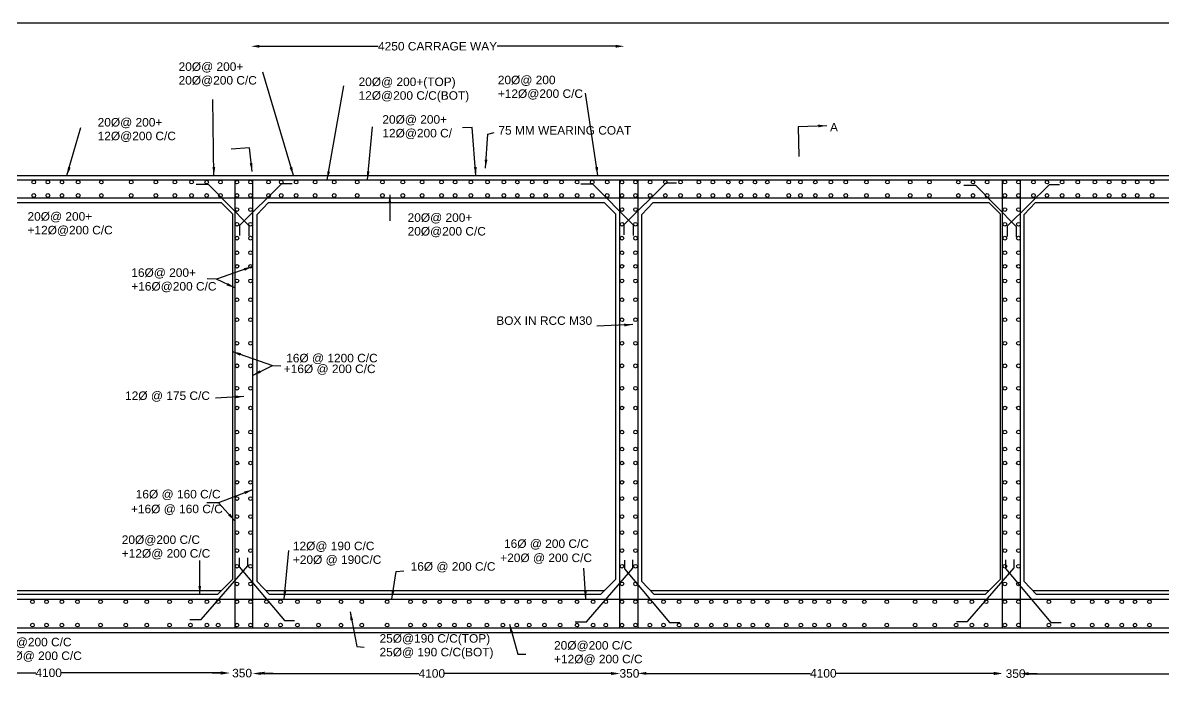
# Model space of a CAD drawing. Header units: millimetres. Extents: x 1802285 to 1820054, y 5576216 to 5591887.
# Drawn here: x 1806522 to 1813213, y 5587979 to 5591887 of the extents above; entities that cross this region are included whole.
import ezdxf

# ---------------------------------------------------------------- set-up
doc = ezdxf.new("R2010")
doc.units = ezdxf.units.MM
doc.header["$MEASUREMENT"] = 0
for name, color, linetype in [('DIMENSION', 7, 'Continuous'), ('DRAWING', 2, 'Continuous'), ('TEXT', 7, 'Continuous')]:
    doc.layers.add(name, color=color, linetype=linetype)
doc.styles.get("Standard").update_dxf_attribs({"font": 'arial.ttf', "height": 50})
doc.dimstyles.get("Standard").update_dxf_attribs({"dimtxt": 50, "dimasz": 50, "dimexe": 0.18, "dimexo": 0.0625, "dimgap": 0.09, "dimtad": 0, "dimdec": 0, "dimzin": 0, "dimdsep": 46, "dimtxsty": 'Standard', "dimcen": 0.09, "dimse1": 1, "dimse2": 1, "dimadec": 0, "dimazin": 0, "dimtfac": 1, "dimtdec": 0, "dimtofl": 0, "dimtmove": 0, "dimatfit": 3, "dimfxl": 1, "dimtolj": 1, "dimtzin": 0, "dimarcsym": 0})

# ---------------------------------------------------------------- blocks, each defined once
blk = doc.blocks.new('*D62')
at = {"layer": 'Defpoints', "color": 0, "transparency": 16777216}
for p in [(1805621.3, 5588335.7), (1807732.9, 5588093.1), (1807732.9, 5588074.6)]:
    blk.add_point(p, dxfattribs=at)
at = {"layer": 'DIMENSION', "color": 0, "lineweight": -2, "transparency": 16777216}
for p, q in [((1805671.3, 5588074.6), (1806597.8, 5588074.6)), ((1807682.9, 5588074.6), (1806749.1, 5588074.6))]:
    blk.add_line(p, q, dxfattribs=at)
at = {"layer": 'DIMENSION', "color": 0, "transparency": 16777216}
for points in [[(1805671.3, 5588083), (1805671.3, 5588066.3), (1805621.3, 5588074.6)], [(1807682.9, 5588083), (1807682.9, 5588066.3), (1807732.9, 5588074.6)]]:
    blk.add_solid(points, dxfattribs=at)
at = {"layer": 'DIMENSION', "color": 0, "transparency": 16777216, "insert": (1806673.4, 5588074.6), "char_height": 50, "attachment_point": 5}
blk.add_mtext('\\A1;4100', dxfattribs=at)
blk = doc.blocks.new('*D63')
at = {"layer": 'Defpoints', "color": 0, "transparency": 16777216}
for p in [(1807732.9, 5588093.1), (1807890, 5588090.4), (1807890, 5588072.8)]:
    blk.add_point(p, dxfattribs=at)
at = {"layer": 'DIMENSION', "color": 0, "lineweight": -2, "transparency": 16777216}
for p, q in [((1807682.9, 5588072.8), (1807632.9, 5588072.8)), ((1807940, 5588072.8), (1807990, 5588072.8))]:
    blk.add_line(p, q, dxfattribs=at)
at = {"layer": 'DIMENSION', "color": 0, "transparency": 16777216}
for points in [[(1807682.9, 5588081.1), (1807682.9, 5588064.4), (1807732.9, 5588072.8)], [(1807940, 5588081.1), (1807940, 5588064.4), (1807890, 5588072.8)]]:
    blk.add_solid(points, dxfattribs=at)
at = {"layer": 'DIMENSION', "color": 0, "transparency": 16777216, "insert": (1807808.4, 5588072.8), "char_height": 50, "attachment_point": 5}
blk.add_mtext('\\A1;350', dxfattribs=at)
blk = doc.blocks.new('*D64')
at = {"layer": 'Defpoints', "color": 0, "transparency": 16777216}
for p in [(1807869.7, 5588335.7), (1810026.6, 5588354.5), (1810026.6, 5588070.7)]:
    blk.add_point(p, dxfattribs=at)
at = {"layer": 'DIMENSION', "color": 0, "lineweight": -2, "transparency": 16777216}
for p, q in [((1807919.7, 5588070.7), (1808845.7, 5588070.7)), ((1809976.6, 5588070.7), (1808997.1, 5588070.7))]:
    blk.add_line(p, q, dxfattribs=at)
at = {"layer": 'DIMENSION', "color": 0, "transparency": 16777216}
for points in [[(1807919.7, 5588079), (1807919.7, 5588062.4), (1807869.7, 5588070.7)], [(1809976.6, 5588079), (1809976.6, 5588062.4), (1810026.6, 5588070.7)]]:
    blk.add_solid(points, dxfattribs=at)
at = {"layer": 'DIMENSION', "color": 0, "transparency": 16777216, "insert": (1808921.4, 5588070.7), "char_height": 50, "attachment_point": 5}
blk.add_mtext('\\A1;4100', dxfattribs=at)
blk = doc.blocks.new('*D65')
at = {"layer": 'Defpoints', "color": 0, "transparency": 16777216}
for p in [(1810130.5, 5588335.7), (1812268.7, 5588335.7), (1812268.7, 5588071.6)]:
    blk.add_point(p, dxfattribs=at)
at = {"layer": 'DIMENSION', "color": 0, "lineweight": -2, "transparency": 16777216}
for p, q in [((1810180.5, 5588071.6), (1811142.9, 5588071.6)), ((1812218.7, 5588071.6), (1811294.2, 5588071.6))]:
    blk.add_line(p, q, dxfattribs=at)
at = {"layer": 'DIMENSION', "color": 0, "transparency": 16777216}
for points in [[(1810180.5, 5588080), (1810180.5, 5588063.3), (1810130.5, 5588071.6)], [(1812218.7, 5588080), (1812218.7, 5588063.3), (1812268.7, 5588071.6)]]:
    blk.add_solid(points, dxfattribs=at)
at = {"layer": 'DIMENSION', "color": 0, "transparency": 16777216, "insert": (1811218.6, 5588071.6), "char_height": 50, "attachment_point": 5}
blk.add_mtext('\\A1;4100', dxfattribs=at)
blk = doc.blocks.new('*D66')
at = {"layer": 'Defpoints', "color": 0, "transparency": 16777216}
for p in [(1812268.7, 5588335.7), (1812373.7, 5588335.7), (1812373.7, 5588070)]:
    blk.add_point(p, dxfattribs=at)
at = {"layer": 'DIMENSION', "color": 0, "lineweight": -2, "transparency": 16777216}
for p, q in [((1812218.7, 5588070), (1812168.7, 5588070)), ((1812423.7, 5588070), (1812473.7, 5588070))]:
    blk.add_line(p, q, dxfattribs=at)
at = {"layer": 'DIMENSION', "color": 0, "transparency": 16777216}
for points in [[(1812218.7, 5588078.4), (1812218.7, 5588061.7), (1812268.7, 5588070)], [(1812423.7, 5588078.4), (1812423.7, 5588061.7), (1812373.7, 5588070)]]:
    blk.add_solid(points, dxfattribs=at)
at = {"layer": 'DIMENSION', "color": 0, "transparency": 16777216, "insert": (1812346.7, 5588070), "char_height": 50, "attachment_point": 5}
blk.add_mtext('\\A1;350', dxfattribs=at)
blk = doc.blocks.new('*D67')
at = {"layer": 'Defpoints', "color": 0, "transparency": 16777216}
for p in [(1812373.7, 5588335.7), (1814523.2, 5588335.7), (1814523.2, 5588069)]:
    blk.add_point(p, dxfattribs=at)
at = {"layer": 'DIMENSION', "color": 0, "lineweight": -2, "transparency": 16777216}
for p, q in [((1812423.7, 5588069), (1813325.6, 5588069)), ((1814473.2, 5588069), (1813476.9, 5588069))]:
    blk.add_line(p, q, dxfattribs=at)
at = {"layer": 'DIMENSION', "color": 0, "transparency": 16777216}
for points in [[(1812423.7, 5588077.4), (1812423.7, 5588060.7), (1812373.7, 5588069)], [(1814473.2, 5588077.4), (1814473.2, 5588060.7), (1814523.2, 5588069)]]:
    blk.add_solid(points, dxfattribs=at)
at = {"layer": 'DIMENSION', "color": 0, "transparency": 16777216, "insert": (1813401.2, 5588069), "char_height": 50, "attachment_point": 5}
blk.add_mtext('\\A1;4100', dxfattribs=at)
blk = doc.blocks.new('*D73')
at = {"layer": 'Defpoints', "color": 0, "transparency": 16777216}
for p in [(1807860, 5591756.9), (1810050.6, 5591749.3), (1810050.6, 5591741.6)]:
    blk.add_point(p, dxfattribs=at)
at = {"layer": 'DIMENSION', "color": 0, "lineweight": -2, "transparency": 16777216}
for p, q in [((1807910, 5591749.3), (1808606.6, 5591749.3)), ((1810000.6, 5591749.3), (1809304.1, 5591749.3))]:
    blk.add_line(p, q, dxfattribs=at)
at = {"layer": 'DIMENSION', "color": 0, "transparency": 16777216}
for points in [[(1807910, 5591757.6), (1807910, 5591740.9), (1807860, 5591749.3)], [(1810000.6, 5591757.6), (1810000.6, 5591740.9), (1810050.6, 5591749.3)]]:
    blk.add_solid(points, dxfattribs=at)
at = {"layer": 'DIMENSION', "color": 0, "transparency": 16777216, "insert": (1808955.3, 5591749.3), "char_height": 50, "attachment_point": 5}
blk.add_mtext('\\A1;4250 CARRAGE WAY', dxfattribs=at)
blk = doc.blocks.new('*D145')
at = {"layer": 'Defpoints', "color": 0, "transparency": 16777216}
for p in [(1810022.8, 5588335.7), (1810130.5, 5588335.7), (1810130.5, 5588071.1)]:
    blk.add_point(p, dxfattribs=at)
at = {"layer": 'DIMENSION', "color": 0, "lineweight": -2, "transparency": 16777216}
for p, q in [((1809972.8, 5588071.1), (1809922.8, 5588071.1)), ((1810180.5, 5588071.1), (1810230.5, 5588071.1))]:
    blk.add_line(p, q, dxfattribs=at)
at = {"layer": 'DIMENSION', "color": 0, "transparency": 16777216}
for points in [[(1809972.8, 5588079.5), (1809972.8, 5588062.8), (1810022.8, 5588071.1)], [(1810180.5, 5588079.5), (1810180.5, 5588062.8), (1810130.5, 5588071.1)]]:
    blk.add_solid(points, dxfattribs=at)
at = {"layer": 'DIMENSION', "color": 0, "transparency": 16777216, "insert": (1810081, 5588071.1), "char_height": 50, "attachment_point": 5}
blk.add_mtext('\\A1;350', dxfattribs=at)

msp = doc.modelspace()

# ---------------------------------------------------------------- linework, layer by layer
at = {"layer": 'DIMENSION', "color": 0}
msp.add_lwpolyline([(1820030.5, 5576216.2), (1802284.9, 5576216.2), (1802284.9, 5591886.9), (1820030.5, 5591886.9)], close=True, dxfattribs=at)
at = {"layer": 'DRAWING', "color": 0}
for points in [[(1803230.7, 5590991.5), (1814643.6, 5590991.5), (1814643.6, 5588309.8), (1803230.7, 5588309.8)], [(1803256.7, 5590965.6), (1814617.6, 5590965.6), (1814617.6, 5588335.7), (1803256.7, 5588335.7)]]:
    msp.add_lwpolyline(points, close=True, dxfattribs=at)
for points in [[(1807539.8, 5590939.7), (1807608.9, 5590939.7), (1807847.8, 5590698.4), (1807847.8, 5590636.7)], [(1807766.5, 5590965.6), (1807766.5, 5588335.7)], [(1807795.6, 5590639.6), (1807795.6, 5590700.8), (1808041.8, 5590945), (1808101.2, 5590945)], [(1807869.7, 5590965.6), (1807869.7, 5588335.7)], [(1809795, 5590942.6), (1809864.1, 5590942.6), (1810103, 5590701.4), (1810103, 5590639.7)], [(1810022.8, 5590965.6), (1810022.8, 5588335.7)], [(1810050.8, 5590642.5), (1810050.8, 5590703.8), (1810297.1, 5590948), (1810356.5, 5590948)], [(1810130.5, 5590965.6), (1810130.5, 5588335.7)], [(1812042.8, 5590934.1), (1812111.9, 5590934.1), (1812350.7, 5590692.9), (1812350.7, 5590631.2)], [(1812268.7, 5590965.6), (1812268.7, 5588335.7)], [(1812298.6, 5590634.1), (1812298.6, 5590695.3), (1812544.8, 5590939.5), (1812604.2, 5590939.5)], [(1812373.7, 5590965.6), (1812373.7, 5588335.7)], [(1803256.7, 5590860.2), (1814617.6, 5590860.2)], [(1805715.9, 5590832.5), (1807685.7, 5590832.5)], [(1807751.9, 5590767.1), (1807685.7, 5590832.5)], [(1807897, 5590762.2), (1807963.4, 5590832.5)], [(1807963.4, 5590832.5), (1809933.2, 5590832.5)], [(1809999.3, 5590767.1), (1809933.2, 5590832.5)], [(1810154, 5590762.2), (1810220.3, 5590832.5)], [(1810220.3, 5590832.5), (1812190.2, 5590832.5)], [(1812256.3, 5590767.1), (1812190.2, 5590832.5)], [(1812397.2, 5590762.2), (1812463.6, 5590832.5)], [(1812463.6, 5590832.5), (1814433.4, 5590832.5)], [(1807751.9, 5590767.1), (1807751.9, 5588621.5)], [(1807897, 5588611.3), (1807897, 5590762.2)], [(1809999.3, 5590767.1), (1809999.3, 5588621.5)], [(1810154, 5588611.3), (1810154, 5590762.2)], [(1812256.3, 5590767.1), (1812256.3, 5588621.5)], [(1812397.2, 5588611.3), (1812397.2, 5590762.2)], [(1807502.5, 5588386.8), (1807567.9, 5588386.8), (1807841.2, 5588701.6), (1807841.2, 5588749.8)], [(1807791.2, 5588748.6), (1807791.2, 5588696.9), (1808056.6, 5588381.6), (1808116.3, 5588381.6)], [(1809762.8, 5588374.2), (1809828.2, 5588374.2), (1810101.5, 5588689), (1810101.5, 5588737.3)], [(1810051.5, 5588736), (1810051.5, 5588684.3), (1810316.9, 5588369.1), (1810376.6, 5588369.1)], [(1811999.6, 5588375.9), (1812065.1, 5588375.9), (1812338.4, 5588690.7), (1812338.4, 5588738.9)], [(1812288.4, 5588737.7), (1812288.4, 5588686), (1812553.8, 5588370.7), (1812613.4, 5588370.7)], [(1807664.4, 5588534.4), (1807751.9, 5588621.5)], [(1807897, 5588611.3), (1807969.3, 5588534.4)], [(1809911.9, 5588534.4), (1809999.3, 5588621.5)], [(1810154, 5588611.3), (1810226.2, 5588534.4)], [(1812168.9, 5588534.4), (1812256.3, 5588621.5)], [(1812397.2, 5588611.3), (1812469.5, 5588534.4)], [(1803256.7, 5588506.8), (1814617.6, 5588506.8)], [(1807686.3, 5588556.2), (1805701.4, 5588556.2)], [(1807664.4, 5588534.4), (1805721.8, 5588534.4)], [(1809933.8, 5588556.2), (1807948.8, 5588556.2)], [(1809911.9, 5588534.4), (1807969.3, 5588534.4)], [(1812190.7, 5588556.2), (1810205.8, 5588556.2)], [(1812168.9, 5588534.4), (1810226.2, 5588534.4)], [(1814434, 5588556.2), (1812449.1, 5588556.2)], [(1814412.1, 5588534.4), (1812469.5, 5588534.4)]]:
    msp.add_lwpolyline(points, dxfattribs=at)
for centre in [(1806585.6, 5590953), (1806668.7, 5590953), (1806751.8, 5590953), (1806846.5, 5590953), (1806982.5, 5590953), (1807158.2, 5590953), (1807302.3, 5590953), (1807414.2, 5590953), (1807512, 5590953), (1807600.4, 5590953), (1807681.4, 5590953), (1807778.4, 5590953), (1807857.8, 5590953), (1807963.8, 5590953), (1808037.8, 5590953), (1808125.3, 5590953), (1808236.4, 5590953), (1808349.2, 5590953), (1808483.8, 5590953), (1808631.9, 5590953), (1808751.4, 5590953), (1808864.1, 5590953), (1808978.6, 5590953), (1809058.1, 5590953), (1809150.7, 5590953), (1809248.3, 5590953), (1809344.2, 5590953), (1809423.3, 5590953), (1809510.8, 5590953), (1809589.9, 5590953), (1809682.5, 5590953), (1809773.9, 5590953), (1809863, 5590953), (1809950.4, 5590953), (1810037.4, 5590953), (1810116.8, 5590953), (1810202.5, 5590953), (1810291.6, 5590953), (1810380.7, 5590953), (1810488.3, 5590953), (1810570.6, 5590953), (1810661.4, 5590953), (1810735.4, 5590953), (1810817.7, 5590953), (1810890, 5590953), (1811016, 5590953), (1811084.4, 5590953), (1811171.5, 5590953), (1811262.9, 5590953), (1811350, 5590953), (1811471.1, 5590953), (1811594.4, 5590953), (1811728.2, 5590953), (1811840.8, 5590953), (1812010.8, 5590953), (1812096.8, 5590953), (1812179.7, 5590953), (1812283.8, 5590953), (1812363.2, 5590953), (1812451.4, 5590953), (1812531, 5590953), (1812619.8, 5590953), (1812711.3, 5590953), (1812812.1, 5590953), (1812895.7, 5590953), (1812981.9, 5590953), (1813060.2, 5590953), (1813147.7, 5590953), (1806585.6, 5590874.2), (1806668.7, 5590874.2), (1806751.8, 5590874.2), (1806846.5, 5590874.2), (1806982.5, 5590874.2), (1807158.2, 5590874.2), (1807302.3, 5590874.2), (1807414.2, 5590874.2), (1807512, 5590874.2), (1807600.4, 5590874.2), (1807681.4, 5590874.2), (1807778.4, 5590874.2), (1807857.8, 5590874.2), (1807963.8, 5590874.2), (1808037.8, 5590874.2), (1808125.3, 5590874.2), (1808236.4, 5590874.2), (1808349.2, 5590874.2), (1808483.8, 5590874.2), (1808631.9, 5590874.2), (1808751.4, 5590874.2), (1808864.1, 5590874.2), (1808978.6, 5590874.2), (1809058.1, 5590874.2), (1809150.7, 5590874.2), (1809248.3, 5590874.2), (1809344.2, 5590874.2), (1809423.3, 5590874.2), (1809510.8, 5590874.2), (1809589.9, 5590874.2), (1809682.5, 5590874.2), (1809773.9, 5590874.2), (1809863, 5590874.2), (1809950.4, 5590874.2), (1810037.4, 5590874.2), (1810116.8, 5590874.2), (1810202.5, 5590874.2), (1810291.6, 5590874.2), (1810380.7, 5590874.2), (1810488.3, 5590874.2), (1810570.6, 5590874.2), (1810661.4, 5590874.2), (1810735.4, 5590874.2), (1810817.7, 5590874.2), (1810890, 5590874.2), (1811016, 5590874.2), (1811084.4, 5590874.2), (1811171.5, 5590874.2), (1811262.9, 5590874.2), (1811350, 5590874.2), (1811471.1, 5590874.2), (1811594.4, 5590874.2), (1811728.2, 5590874.2), (1811840.8, 5590874.2), (1812010.8, 5590874.2), (1812096.8, 5590874.2), (1812179.7, 5590874.2), (1812283.8, 5590874.2), (1812363.2, 5590874.2), (1812451.4, 5590874.2), (1812531, 5590874.2), (1812619.8, 5590874.2), (1812711.3, 5590874.2), (1812812.1, 5590874.2), (1812895.7, 5590874.2), (1812981.9, 5590874.2), (1813060.2, 5590874.2), (1813147.7, 5590874.2), (1807778.4, 5590791.7), (1807857.8, 5590791.7), (1810037.4, 5590791.7), (1810116.8, 5590791.7), (1812283.8, 5590791.7), (1812363.2, 5590791.7), (1807778.4, 5590705.8), (1807857.8, 5590705.8), (1810037.4, 5590705.8), (1810116.8, 5590705.8), (1812283.8, 5590705.8), (1812363.2, 5590705.8), (1807778.4, 5590623.9), (1807857.8, 5590623.9), (1810037.4, 5590623.9), (1810116.8, 5590623.9), (1812283.8, 5590623.9), (1812363.2, 5590623.9), (1807778.4, 5590538), (1807857.8, 5590538), (1810037.4, 5590538), (1810116.8, 5590538), (1812283.8, 5590538), (1812363.2, 5590538), (1807778.4, 5590458.9), (1807857.8, 5590458.9), (1810037.4, 5590458.9), (1810116.8, 5590458.9), (1812283.8, 5590458.9), (1812363.2, 5590458.9), (1807778.4, 5590373), (1807857.8, 5590373), (1810037.4, 5590373), (1810116.8, 5590373), (1812283.8, 5590373), (1812363.2, 5590373), (1807778.4, 5590262.9), (1807857.8, 5590262.9), (1810037.4, 5590262.9), (1810116.8, 5590262.9), (1812283.8, 5590262.9), (1812363.2, 5590262.9), (1807778.4, 5590145.1), (1807857.8, 5590145.1), (1810037.4, 5590145.1), (1810116.8, 5590145.1), (1812283.8, 5590145.1), (1812363.2, 5590145.1), (1807778.4, 5590007.9), (1807857.8, 5590007.9), (1810037.4, 5590007.9), (1810116.8, 5590007.9), (1812283.8, 5590007.9), (1812363.2, 5590007.9), (1807778.4, 5589875.2), (1807857.8, 5589875.2), (1810037.4, 5589875.2), (1810116.8, 5589875.2), (1812283.8, 5589875.2), (1812363.2, 5589875.2), (1807778.4, 5589743.8), (1807857.8, 5589743.8), (1810037.4, 5589743.8), (1810116.8, 5589743.8), (1812283.8, 5589743.8), (1812363.2, 5589743.8), (1807778.4, 5589627.9), (1807857.8, 5589627.9), (1810037.4, 5589627.9), (1810116.8, 5589627.9), (1812283.8, 5589627.9), (1812363.2, 5589627.9), (1807778.4, 5589486.9), (1807857.8, 5589486.9), (1810037.4, 5589486.9), (1810116.8, 5589486.9), (1812283.8, 5589486.9), (1812363.2, 5589486.9), (1807778.4, 5589386.5), (1807857.8, 5589386.5), (1810037.4, 5589386.5), (1810116.8, 5589386.5), (1812283.8, 5589386.5), (1812363.2, 5589386.5), (1807778.4, 5589305.3), (1807857.8, 5589305.3), (1810037.4, 5589305.3), (1810116.8, 5589305.3), (1812283.8, 5589305.3), (1812363.2, 5589305.3), (1807778.4, 5589192.1), (1807857.8, 5589192.1), (1810037.4, 5589192.1), (1810116.8, 5589192.1), (1812283.8, 5589192.1), (1812363.2, 5589192.1), (1807778.4, 5589096.7), (1807857.8, 5589096.7), (1810037.4, 5589096.7), (1810116.8, 5589096.7), (1812283.8, 5589096.7), (1812363.2, 5589096.7), (1807778.4, 5588991.4), (1807857.8, 5588991.4), (1810037.4, 5588991.4), (1810116.8, 5588991.4), (1812283.8, 5588991.4), (1812363.2, 5588991.4), (1807778.4, 5588897), (1807857.8, 5588897), (1810037.4, 5588897), (1810116.8, 5588897), (1812283.8, 5588897), (1812363.2, 5588897), (1807778.4, 5588791.7), (1807857.8, 5588791.7), (1810037.4, 5588791.7), (1810116.8, 5588791.7), (1812283.8, 5588791.7), (1812363.2, 5588791.7), (1807778.4, 5588700.1), (1807857.8, 5588700.1), (1810037.4, 5588700.1), (1810116.8, 5588700.1), (1812283.8, 5588700.1), (1812363.2, 5588700.1), (1807778.4, 5588596.1), (1807857.8, 5588596.1), (1810037.4, 5588596.1), (1810116.8, 5588596.1), (1812283.8, 5588596.1), (1812363.2, 5588596.1), (1806577.9, 5588491.8), (1806660.8, 5588491.8), (1806750.8, 5588491.8), (1806842.3, 5588491.8), (1806978.1, 5588491.8), (1807125.7, 5588491.8), (1807248.7, 5588491.8), (1807383.1, 5588491.8), (1807504.9, 5588491.8), (1807602.2, 5588491.8), (1807667.9, 5588491.8), (1807778.4, 5588491.8), (1807857.8, 5588491.8), (1807951.2, 5588491.8), (1808034.1, 5588491.8), (1808132.8, 5588491.8), (1808257.2, 5588491.8), (1808388.7, 5588491.8), (1808510.7, 5588491.8), (1808659.4, 5588491.8), (1808796.6, 5588491.8), (1808879.5, 5588491.8), (1808967.4, 5588491.8), (1809053.8, 5588491.8), (1809141.2, 5588491.8), (1809244.8, 5588491.8), (1809338.8, 5588491.8), (1809420, 5588491.8), (1809493.1, 5588491.8), (1809582.4, 5588491.8), (1809674.3, 5588491.8), (1809773.4, 5588491.8), (1809868.1, 5588491.8), (1809941.7, 5588491.8), (1810037.4, 5588491.8), (1810116.8, 5588491.8), (1810201.1, 5588491.8), (1810281.1, 5588491.8), (1810372.4, 5588491.8), (1810474.9, 5588491.8), (1810561.3, 5588491.8), (1810646.2, 5588491.8), (1810725.3, 5588491.8), (1810805.4, 5588491.8), (1810890.2, 5588491.8), (1811000.7, 5588491.8), (1811087.2, 5588491.8), (1811167.2, 5588491.8), (1811250.5, 5588491.8), (1811343.8, 5588491.8), (1811459.1, 5588491.8), (1811590.4, 5588491.8), (1811756.9, 5588491.8), (1811872.2, 5588491.8), (1811997.4, 5588491.8), (1812090.2, 5588491.8), (1812173.5, 5588491.8), (1812283.8, 5588491.8), (1812363.2, 5588491.8), (1812542.1, 5588491.8), (1812683, 5588491.8), (1812796.7, 5588491.8), (1812883.1, 5588491.8), (1812969.6, 5588491.8), (1813047.1, 5588491.8), (1813131.9, 5588491.8), (1806577.9, 5588354.5), (1806660.8, 5588354.5), (1806750.8, 5588354.5), (1806842.3, 5588354.5), (1806978.1, 5588354.5), (1807125.7, 5588354.5), (1807248.7, 5588354.5), (1807383.1, 5588354.5), (1807504.9, 5588354.5), (1807602.2, 5588354.5), (1807667.9, 5588354.5), (1807778.4, 5588354.5), (1807857.8, 5588354.5), (1807951.2, 5588354.5), (1808034.1, 5588354.5), (1808132.8, 5588354.5), (1808257.2, 5588354.5), (1808388.7, 5588354.5), (1808510.7, 5588354.5), (1808659.4, 5588354.5), (1808796.6, 5588354.5), (1808879.5, 5588354.5), (1808967.4, 5588354.5), (1809053.8, 5588354.5), (1809141.2, 5588354.5), (1809244.8, 5588354.5), (1809338.8, 5588354.5), (1809420, 5588354.5), (1809493.1, 5588354.5), (1809582.4, 5588354.5), (1809674.3, 5588354.5), (1809773.4, 5588354.5), (1809868.1, 5588354.5), (1809941.7, 5588354.5), (1810037.4, 5588354.5), (1810116.8, 5588354.5), (1810201.1, 5588354.5), (1810281.1, 5588354.5), (1810372.4, 5588354.5), (1810474.9, 5588354.5), (1810561.3, 5588354.5), (1810646.2, 5588354.5), (1810725.3, 5588354.5), (1810805.4, 5588354.5), (1810890.2, 5588354.5), (1811000.7, 5588354.5), (1811087.2, 5588354.5), (1811167.2, 5588354.5), (1811250.5, 5588354.5), (1811343.8, 5588354.5), (1811459.1, 5588354.5), (1811590.4, 5588354.5), (1811756.9, 5588354.5), (1811872.2, 5588354.5), (1811997.4, 5588354.5), (1812090.2, 5588354.5), (1812173.5, 5588354.5), (1812283.8, 5588354.5), (1812363.2, 5588354.5), (1812542.1, 5588354.5), (1812683, 5588354.5), (1812796.7, 5588354.5), (1812883.1, 5588354.5), (1812969.6, 5588354.5), (1813047.1, 5588354.5), (1813131.9, 5588354.5)]:
    msp.add_circle(centre, 10.8, dxfattribs=at)

# ---------------------------------------------------------------- texts
at = {"layer": 'TEXT', "color": 0}
for s, p in [('20Ø@ 200+', (1807435.8, 5591605.1)), ('20Ø@ 200', (1809308.7, 5591526.8)), ('20Ø@200 C/C', (1807435.8, 5591524.8)), ('20Ø@ 200+(TOP)', (1808491.7, 5591515.9)), ('12Ø@200 C/C(BOT)', (1808491.7, 5591435.6)), ('+12Ø@200 C/C', (1809308.7, 5591446.5)), ('20Ø@ 200+', (1806960.9, 5591278.6)), ('20Ø@ 200+', (1808631.3, 5591295.1)), ('12Ø@200 C/C', (1806960.9, 5591198.3)), ('12Ø@200 C/', (1808631.3, 5591214.8)), ('75 MM WEARING COAT', (1809312.1, 5591231.1)), ('A', (1811257.8, 5591249.5)), ('20Ø@ 200+', (1806549.2, 5590726.4)), ('20Ø@ 200+', (1808779.5, 5590719.7)), ('+12Ø@200 C/C', (1806549.2, 5590646.1)), ('20Ø@200 C/C', (1808779.5, 5590639.4)), ('16Ø@ 200+', (1807158.1, 5590396.9)), ('+16Ø@200 C/C', (1807158.1, 5590316.6)), ('BOX IN RCC M30', (1809299.6, 5590115.3)), ('16Ø @ 1200 C/C', (1808067, 5589895.6)), ('+16Ø @ 200 C/C', (1808052.8, 5589832.6)), ('12Ø @ 175 C/C', (1807121.8, 5589675)), ('16Ø @ 160 C/C', (1807184.3, 5589097.6)), ('+16Ø @ 160 C/C', (1807156.3, 5589010.8)), ('20Ø@200 C/C', (1807102.3, 5588830.5)), ('12Ø@ 190 C/C ', (1808106.3, 5588793.8)), ('16Ø @ 200 C/C', (1809345.2, 5588807.3)), ('+12Ø@ 200 C/C', (1807102.3, 5588750.2)), ('+20Ø @ 200 C/C', (1809322.8, 5588724.2)), ('+20Ø @ 190C/C', (1808106.3, 5588713.5)), ('16Ø @ 200 C/C', (1808797, 5588673.6)), ('25Ø@190 C/C(TOP)', (1808614.7, 5588251.5)), ('20Ø@200 C/C', (1806348.5, 5588230.1)), ('20Ø@200 C/C', (1809638.7, 5588210.8)), ('+12Ø@ 200 C/C', (1806348.5, 5588149.8)), ('25Ø@ 190 C/C(BOT)', (1808614.7, 5588171.2)), ('+12Ø@ 200 C/C', (1809638.7, 5588130.5))]:
    msp.add_text(s, height=50, dxfattribs=at).set_placement(p)

# ---------------------------------------------------------------- dimensions: what is measured, and where the dimension line sits
at = {"layer": 'DIMENSION', "color": 0}
dim = msp.add_linear_dim(base=(1810050.6, 5591749.3), p1=(1807860, 5591756.9), p2=(1810050.6, 5591741.6), text='4250 CARRAGE WAY', dimstyle='Standard', dxfattribs=at)
dim.commit()
dim.dimension.update_dxf_attribs({"geometry": '*D73', "text_midpoint": (1808955.3, 5591749.3)})
for base, p1, p2, text, picture, middle in [((1807732.9, 5588074.6), (1805621.3, 5588335.7), (1807732.9, 5588093.1), '4100', '*D62', (1806673.4, 5588074.6)), ((1810026.6, 5588070.7), (1807869.7, 5588335.7), (1810026.6, 5588354.5), '4100', '*D64', (1808921.4, 5588070.7)), ((1812268.7, 5588071.6), (1810130.5, 5588335.7), (1812268.7, 5588335.7), '4100', '*D65', (1811218.6, 5588071.6)), ((1812373.7, 5588070), (1812268.7, 5588335.7), (1812373.7, 5588335.7), '350', '*D66', (1812346.7, 5588070)), ((1814523.2, 5588069), (1812373.7, 5588335.7), (1814523.2, 5588335.7), '4100', '*D67', (1813401.2, 5588069)), ((1807890, 5588072.8), (1807732.9, 5588093.1), (1807890, 5588090.4), '350', '*D63', (1807808.4, 5588072.8))]:
    dim = msp.add_linear_dim(base=base, p1=p1, p2=p2, text=text, dimstyle='Standard', dxfattribs=at)
    dim.commit()
    dim.dimension.update_dxf_attribs({"geometry": picture, "text_midpoint": middle, "dimtype": 160})
at = {"layer": 'DIMENSION'}
dim = msp.add_linear_dim(base=(1810130.5, 5588071.1), p1=(1810022.8, 5588335.7), p2=(1810130.5, 5588335.7), text='350', dimstyle='Standard', dxfattribs=at)
dim.commit()
dim.dimension.update_dxf_attribs({"geometry": '*D145', "text_midpoint": (1810081, 5588071.1), "dimtype": 160})

# ---------------------------------------------------------------- leaders
at = {"layer": 'DIMENSION', "color": 0}
for points in [[(1808109.1, 5590991.5), (1807930.2, 5591597.7)], [(1808307.2, 5590965.6), (1808406.2, 5591517.9)], [(1809895, 5590991.5), (1809823.3, 5591475)], [(1807643.1, 5590991.5), (1807637.1, 5591437.1)], [(1806780.8, 5590991.5), (1806863, 5591272.9)], [(1808543.6, 5590965.6), (1808573.5, 5591276.3)], [(1809180.4, 5590991.5), (1809158.1, 5591273.6), (1809101.1, 5591271.2)], [(1811238.5, 5591283.6), (1811071, 5591277.6), (1811075.7, 5591103.2)], [(1809236.1, 5591034.8), (1809251, 5591234), (1809288.1, 5591242.7)], [(1807866.8, 5591014), (1807850.8, 5591153.7), (1807744.9, 5591145.7)], [(1808674.5, 5590878.4), (1808676, 5590724.9)], [(1807868.4, 5590456.8), (1807657.6, 5590383.7)], [(1807766.5, 5590332.5), (1807657.6, 5590383.7), (1807603.7, 5590385.3)], [(1810100, 5590116.7), (1809889, 5590107.2)], [(1807751.9, 5589958.5), (1807986.1, 5589877), (1808036.5, 5589876.1)], [(1807869.7, 5589819.4), (1807986.1, 5589877)], [(1807818.8, 5589695.6), (1807652.7, 5589686.4)], [(1807869.7, 5589148.5), (1807669.8, 5589071.1), (1807600.8, 5589071.3)], [(1807766.5, 5588966.6), (1807669.8, 5589071.1)], [(1808055.5, 5588506.8), (1808082, 5588793)], [(1807559.8, 5588534.4), (1807560.7, 5588733.2)], [(1808686.1, 5588506.8), (1808712.3, 5588669), (1808758, 5588672.5)], [(1809825.7, 5588506.8), (1809812.5, 5588688.4)], [(1808441.8, 5588432.9), (1808481.7, 5588230.1), (1808525.2, 5588224.7)], [(1809376.4, 5588359.2), (1809426.8, 5588183.9), (1809472.2, 5588183.9)]]:
    msp.add_leader(points, dimstyle='Standard', override={"dimgap": 0.09, "dimtad": 0}, dxfattribs=at)

doc.saveas('drawing.dxf')
